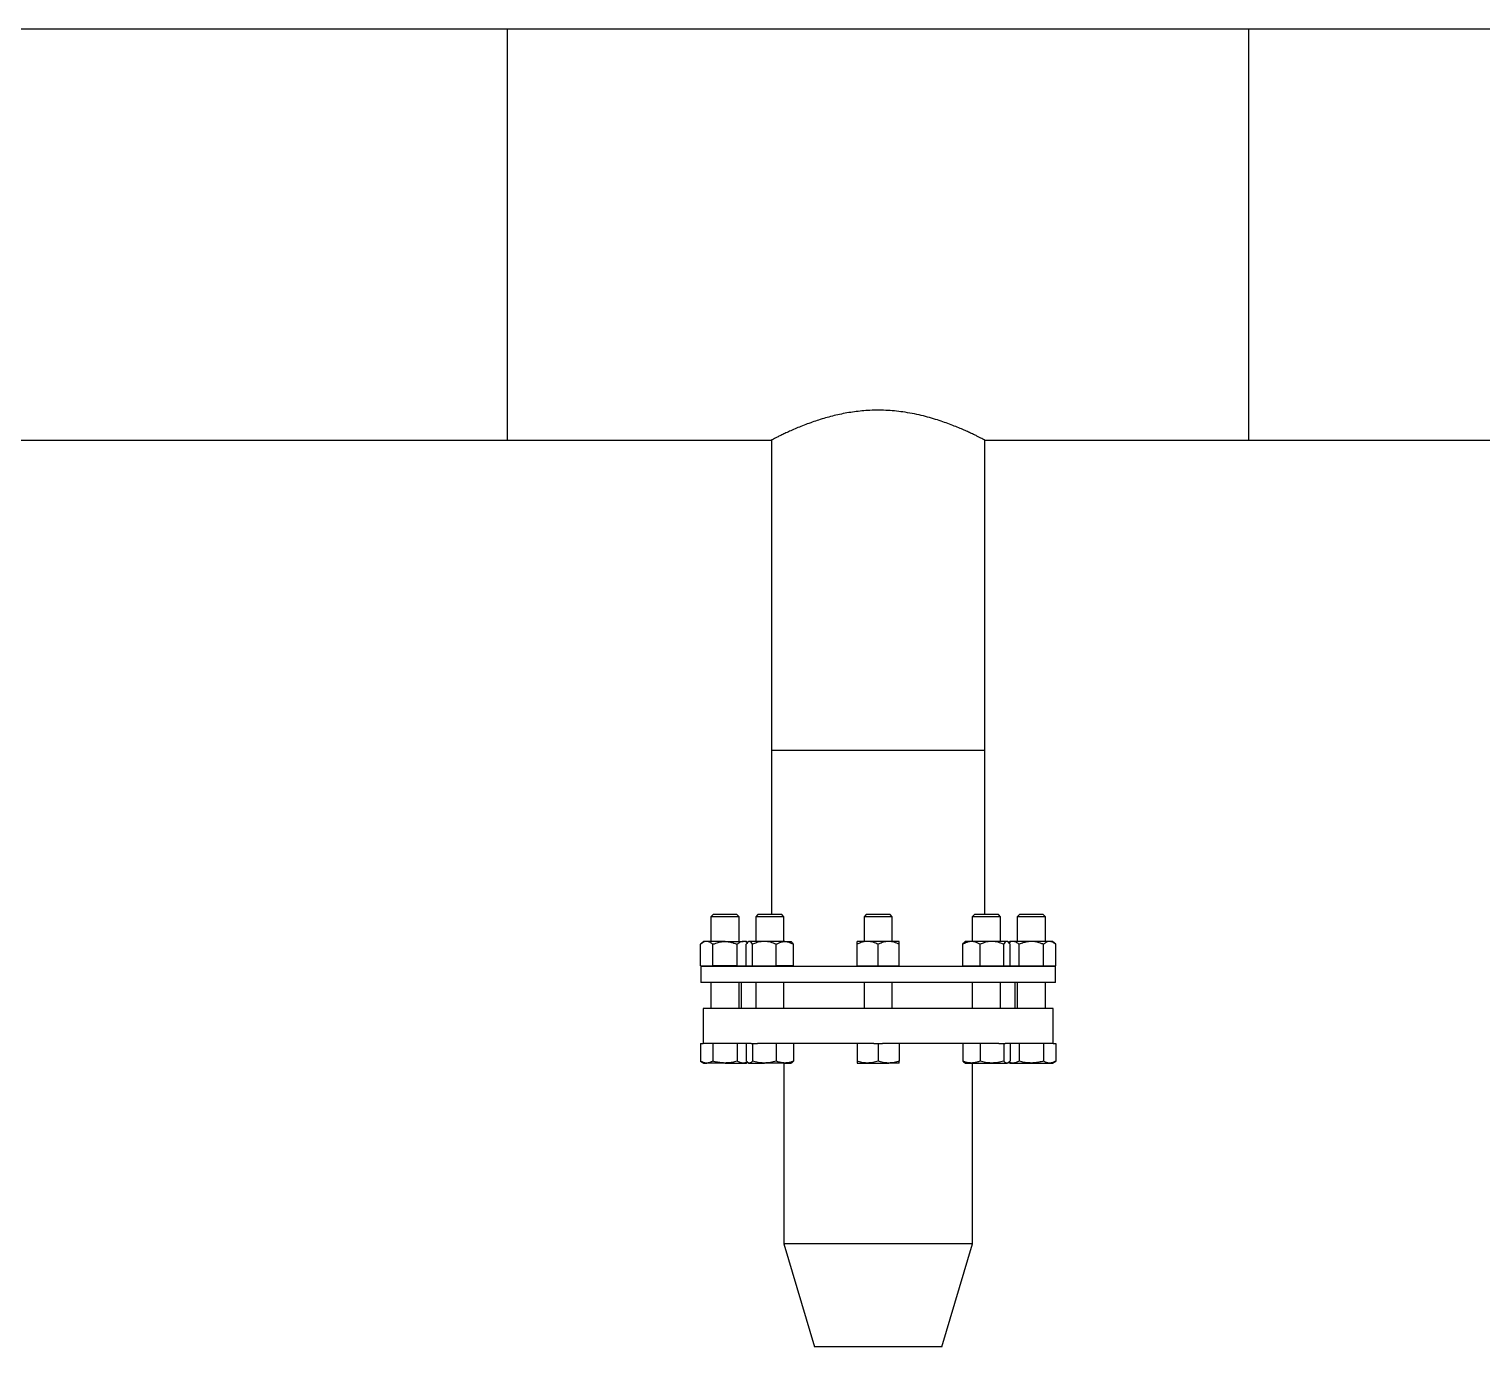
# Model space of a CAD drawing. Header units: inches. Extents: x 0.9 to 37.1, y -8.4 to 11.7.
# Drawn here: x 9.2395 to 9.7089, y 11.1412 to 11.567 of the extents above; entities that cross this region are included whole.
import ezdxf

# ---------------------------------------------------------------- set-up
doc = ezdxf.new("R2010")
doc.units = ezdxf.units.IN
doc.header["$MEASUREMENT"] = 0

msp = doc.modelspace()

# ---------------------------------------------------------------- linework, layer by layer
at = {"color": 7, "linetype": 'Continuous', "lineweight": 25}
for p, q in [((9.39403, 11.56697), (9.16903, 11.56697)), ((9.63362, 11.56697), (9.39403, 11.56697)), ((9.39403, 11.43416), (9.39403, 11.56697)), ((9.85862, 11.56697), (9.63362, 11.56697)), ((9.63362, 11.43416), (9.63362, 11.56697)), ((9.16903, 11.43416), (9.39403, 11.43416)), ((9.39403, 11.43416), (9.47935, 11.43416)), ((9.47932, 11.43417), (9.47932, 11.3339)), ((9.5483, 11.43416), (9.63362, 11.43416)), ((9.54833, 11.3339), (9.54833, 11.43417)), ((9.63362, 11.43416), (9.85862, 11.43416)), ((9.47932, 11.3339), (9.47932, 11.28088)), ((9.54833, 11.3339), (9.47932, 11.3339)), ((9.54833, 11.28088), (9.54833, 11.3339)), ((9.46048, 11.28088), (9.45979, 11.28019)), ((9.45979, 11.28019), (9.45979, 11.27219)), ((9.46435, 11.28019), (9.45979, 11.28019)), ((9.46435, 11.28088), (9.46048, 11.28088)), ((9.46821, 11.28088), (9.46435, 11.28088)), ((9.4689, 11.28019), (9.46435, 11.28019)), ((9.4689, 11.28019), (9.46821, 11.28088)), ((9.4689, 11.27219), (9.4689, 11.28019)), ((9.47497, 11.28088), (9.47428, 11.28019)), ((9.47428, 11.28019), (9.47428, 11.27219)), ((9.48206, 11.28019), (9.47428, 11.28019)), ((9.48157, 11.28088), (9.47497, 11.28088)), ((9.48271, 11.28088), (9.48157, 11.28088)), ((9.48339, 11.28019), (9.48206, 11.28019)), ((9.48339, 11.28019), (9.48271, 11.28088)), ((9.48339, 11.27219), (9.48339, 11.28019)), ((9.50996, 11.28088), (9.50927, 11.28019)), ((9.50927, 11.28019), (9.50927, 11.27219)), ((9.51838, 11.28019), (9.50927, 11.28019)), ((9.51769, 11.28088), (9.50996, 11.28088)), ((9.51838, 11.28019), (9.51769, 11.28088)), ((9.51838, 11.27219), (9.51838, 11.28019)), ((9.54494, 11.28088), (9.54425, 11.28019)), ((9.54425, 11.28019), (9.54425, 11.27219)), ((9.55337, 11.28019), (9.54425, 11.28019)), ((9.55268, 11.28088), (9.54494, 11.28088)), ((9.55337, 11.28019), (9.55268, 11.28088)), ((9.55337, 11.27219), (9.55337, 11.28019)), ((9.55944, 11.28088), (9.55875, 11.28019)), ((9.55875, 11.28019), (9.55875, 11.27219)), ((9.56786, 11.28019), (9.55875, 11.28019)), ((9.56717, 11.28088), (9.55944, 11.28088)), ((9.56786, 11.28019), (9.56717, 11.28088)), ((9.56786, 11.27219), (9.56786, 11.28019)), ((9.45751, 11.27219), (9.45646, 11.27128)), ((9.45646, 11.26427), (9.45646, 11.27128)), ((9.45843, 11.27219), (9.45751, 11.27219)), ((9.46435, 11.27219), (9.45843, 11.27219)), ((9.4604, 11.26427), (9.4604, 11.27128)), ((9.46435, 11.27219), (9.47026, 11.27219)), ((9.46829, 11.26427), (9.46829, 11.27128)), ((9.47118, 11.27219), (9.47026, 11.27219)), ((9.47162, 11.27181), (9.47118, 11.27219)), ((9.47122, 11.26427), (9.47122, 11.27128)), ((9.472, 11.27219), (9.47176, 11.27198)), ((9.47224, 11.27219), (9.472, 11.27219)), ((9.47707, 11.27219), (9.47224, 11.27219)), ((9.47326, 11.26427), (9.47326, 11.27128)), ((9.48367, 11.27219), (9.47707, 11.27219)), ((9.48088, 11.26427), (9.48088, 11.27128)), ((9.48367, 11.27219), (9.48567, 11.27219)), ((9.48592, 11.27198), (9.48567, 11.27219)), ((9.48646, 11.26427), (9.48646, 11.27128)), ((9.51041, 11.27219), (9.50699, 11.27219)), ((9.50699, 11.26427), (9.50699, 11.27128)), ((9.51724, 11.27219), (9.51041, 11.27219)), ((9.51382, 11.26427), (9.51382, 11.27128)), ((9.52066, 11.27219), (9.51724, 11.27219)), ((9.52066, 11.26427), (9.52066, 11.27128)), ((9.54119, 11.26427), (9.54119, 11.27128)), ((9.54198, 11.27219), (9.54172, 11.27197)), ((9.54398, 11.27219), (9.54198, 11.27219)), ((9.55058, 11.27219), (9.54398, 11.27219)), ((9.54677, 11.26427), (9.54677, 11.27128)), ((9.55541, 11.27219), (9.55058, 11.27219)), ((9.55439, 11.26427), (9.55439, 11.27128)), ((9.55565, 11.27219), (9.55541, 11.27219)), ((9.5559, 11.27197), (9.55565, 11.27219)), ((9.55647, 11.27219), (9.55603, 11.27181)), ((9.55643, 11.26427), (9.55643, 11.27128)), ((9.55739, 11.27219), (9.55647, 11.27219)), ((9.5633, 11.27219), (9.55739, 11.27219)), ((9.55936, 11.26427), (9.55936, 11.27128)), ((9.56922, 11.27219), (9.5633, 11.27219)), ((9.56725, 11.26427), (9.56725, 11.27128)), ((9.57014, 11.27219), (9.56922, 11.27219)), ((9.57119, 11.27128), (9.57014, 11.27219)), ((9.57119, 11.26427), (9.57119, 11.27128)), ((9.45646, 11.26427), (9.45843, 11.26427)), ((9.45653, 11.26411), (9.45653, 11.2589)), ((9.57112, 11.26411), (9.45653, 11.26411)), ((9.45751, 11.26427), (9.45751, 11.26411)), ((9.45843, 11.26427), (9.4604, 11.26427)), ((9.46435, 11.26427), (9.4604, 11.26427)), ((9.46829, 11.26427), (9.46435, 11.26427)), ((9.46829, 11.26427), (9.47026, 11.26427)), ((9.47026, 11.26427), (9.47122, 11.26427)), ((9.47118, 11.26411), (9.47118, 11.26427)), ((9.47122, 11.26427), (9.47224, 11.26427)), ((9.472, 11.26427), (9.472, 11.26411)), ((9.47224, 11.26427), (9.47326, 11.26427)), ((9.47326, 11.26427), (9.47707, 11.26427)), ((9.47707, 11.26427), (9.48088, 11.26427)), ((9.48367, 11.26427), (9.48088, 11.26427)), ((9.48646, 11.26427), (9.48367, 11.26427)), ((9.48567, 11.26411), (9.48567, 11.26427)), ((9.50699, 11.26427), (9.50699, 11.26411)), ((9.50699, 11.26427), (9.51041, 11.26427)), ((9.51041, 11.26427), (9.51382, 11.26427)), ((9.51382, 11.26427), (9.51724, 11.26427)), ((9.51724, 11.26427), (9.52066, 11.26427)), ((9.52066, 11.26411), (9.52066, 11.26427)), ((9.54119, 11.26427), (9.54398, 11.26427)), ((9.54198, 11.26427), (9.54198, 11.26411)), ((9.54398, 11.26427), (9.54677, 11.26427)), ((9.54677, 11.26427), (9.55058, 11.26427)), ((9.55058, 11.26427), (9.55439, 11.26427)), ((9.55439, 11.26427), (9.55541, 11.26427)), ((9.55541, 11.26427), (9.55643, 11.26427)), ((9.55565, 11.26411), (9.55565, 11.26427)), ((9.55643, 11.26427), (9.55739, 11.26427)), ((9.55647, 11.26427), (9.55647, 11.26411)), ((9.55739, 11.26427), (9.55936, 11.26427)), ((9.55936, 11.26427), (9.5633, 11.26427)), ((9.5633, 11.26427), (9.56725, 11.26427)), ((9.56725, 11.26427), (9.56922, 11.26427)), ((9.56922, 11.26427), (9.57119, 11.26427)), ((9.57014, 11.26411), (9.57014, 11.26427)), ((9.57112, 11.2589), (9.57112, 11.26411)), ((9.57112, 11.2589), (9.45653, 11.2589)), ((9.45979, 11.2589), (9.45979, 11.25057)), ((9.4689, 11.25057), (9.4689, 11.2589)), ((9.46955, 11.2589), (9.46955, 11.25057)), ((9.47428, 11.2589), (9.47428, 11.25057)), ((9.48339, 11.25057), (9.48339, 11.2589)), ((9.50927, 11.2589), (9.50927, 11.25057)), ((9.51838, 11.25057), (9.51838, 11.2589)), ((9.54425, 11.2589), (9.54425, 11.25057)), ((9.55337, 11.25057), (9.55337, 11.2589)), ((9.5581, 11.25057), (9.5581, 11.2589)), ((9.55875, 11.2589), (9.55875, 11.25057)), ((9.56786, 11.25057), (9.56786, 11.2589)), ((9.45726, 11.25057), (9.45726, 11.23921)), ((9.56608, 11.25057), (9.45726, 11.25057)), ((9.57039, 11.25057), (9.56608, 11.25057)), ((9.57039, 11.23921), (9.57039, 11.25057)), ((9.45646, 11.23921), (9.45646, 11.23353)), ((9.45646, 11.23921), (9.45728, 11.23921)), ((9.47283, 11.23921), (9.45728, 11.23921)), ((9.4604, 11.23921), (9.4604, 11.23353)), ((9.46829, 11.23921), (9.46829, 11.23353)), ((9.47122, 11.23921), (9.47122, 11.23353)), ((9.47283, 11.23921), (9.47326, 11.23921)), ((9.47326, 11.23921), (9.47326, 11.23353)), ((9.47326, 11.23921), (9.47485, 11.23921)), ((9.51239, 11.23921), (9.47485, 11.23921)), ((9.48088, 11.23921), (9.48088, 11.23353)), ((9.48646, 11.23921), (9.48646, 11.23353)), ((9.50699, 11.23921), (9.50699, 11.23353)), ((9.51239, 11.23921), (9.51382, 11.23921)), ((9.51382, 11.23921), (9.51382, 11.23353)), ((9.51382, 11.23921), (9.51526, 11.23921)), ((9.5528, 11.23921), (9.51526, 11.23921)), ((9.52066, 11.23921), (9.52066, 11.23353)), ((9.54119, 11.23921), (9.54119, 11.23353)), ((9.54677, 11.23921), (9.54677, 11.23353)), ((9.5528, 11.23921), (9.55439, 11.23921)), ((9.55439, 11.23921), (9.55439, 11.23353)), ((9.55439, 11.23921), (9.55482, 11.23921)), ((9.56608, 11.23921), (9.55482, 11.23921)), ((9.55643, 11.23921), (9.55643, 11.23353)), ((9.55936, 11.23921), (9.55936, 11.23353)), ((9.57037, 11.23921), (9.56608, 11.23921)), ((9.56725, 11.23921), (9.56725, 11.23353)), ((9.57037, 11.23921), (9.57119, 11.23921)), ((9.57119, 11.23921), (9.57119, 11.23353)), ((9.45646, 11.23353), (9.45751, 11.23292)), ((9.47118, 11.23292), (9.47161, 11.23317)), ((9.47176, 11.23306), (9.472, 11.23292)), ((9.48567, 11.23292), (9.48592, 11.23306)), ((9.54173, 11.23306), (9.54198, 11.23292)), ((9.55565, 11.23292), (9.55589, 11.23306)), ((9.55603, 11.23317), (9.55647, 11.23292)), ((9.57014, 11.23292), (9.57119, 11.23353)), ((9.45751, 11.23292), (9.45843, 11.23292)), ((9.46435, 11.23292), (9.45843, 11.23292)), ((9.46435, 11.23292), (9.47026, 11.23292)), ((9.47026, 11.23292), (9.47118, 11.23292)), ((9.472, 11.23292), (9.47224, 11.23292)), ((9.47224, 11.23292), (9.47707, 11.23292)), ((9.48367, 11.23292), (9.47707, 11.23292)), ((9.48336, 11.23292), (9.48336, 11.17452)), ((9.48367, 11.23292), (9.48567, 11.23292)), ((9.50699, 11.23292), (9.51041, 11.23292)), ((9.51041, 11.23292), (9.51724, 11.23292)), ((9.52066, 11.23292), (9.51724, 11.23292)), ((9.54198, 11.23292), (9.54398, 11.23292)), ((9.54398, 11.23292), (9.55058, 11.23292)), ((9.54429, 11.17452), (9.54429, 11.23292)), ((9.55058, 11.23292), (9.55541, 11.23292)), ((9.55565, 11.23292), (9.55541, 11.23292)), ((9.55647, 11.23292), (9.55739, 11.23292)), ((9.55739, 11.23292), (9.5633, 11.23292)), ((9.5633, 11.23292), (9.56922, 11.23292)), ((9.56922, 11.23292), (9.57014, 11.23292)), ((9.48336, 11.17452), (9.49324, 11.14119)), ((9.54197, 11.17452), (9.48336, 11.17452)), ((9.53441, 11.14119), (9.54429, 11.17452)), ((9.54429, 11.17452), (9.54197, 11.17452)), ((9.53284, 11.14119), (9.49324, 11.14119)), ((9.53441, 11.14119), (9.53284, 11.14119))]:
    msp.add_line(p, q, dxfattribs=at)
for points, knots in [([(9.5483, 11.43417), (9.5483, 11.43417), (9.54831, 11.43417), (9.54807, 11.4343), (9.54764, 11.43451), (9.54701, 11.43483), (9.5462, 11.43524), (9.5452, 11.43573), (9.54404, 11.43629), (9.5427, 11.43691), (9.54116, 11.43759), (9.53941, 11.43833), (9.53745, 11.43912), (9.53531, 11.43991), (9.53298, 11.4407), (9.53046, 11.44146), (9.52774, 11.44217), (9.52486, 11.44279), (9.52195, 11.44327), (9.51908, 11.44361), (9.51624, 11.4438), (9.51335, 11.44385), (9.51057, 11.44376), (9.50797, 11.44354), (9.50553, 11.44324), (9.50312, 11.44284), (9.50075, 11.44236), (9.49845, 11.44179), (9.4962, 11.44117), (9.49405, 11.44049), (9.49192, 11.43976), (9.48986, 11.43898), (9.48787, 11.43818), (9.48604, 11.4374), (9.48439, 11.43665), (9.48294, 11.43597), (9.4817, 11.43537), (9.48069, 11.43486), (9.47997, 11.43449), (9.47953, 11.43427), (9.47932, 11.43416), (9.47934, 11.43417), (9.47935, 11.43417)], [0, 0, 0, 0, 0.017108, 0.040459, 0.063812, 0.087827, 0.111844, 0.135549, 0.159254, 0.183529, 0.207806, 0.233881, 0.259957, 0.286691, 0.313424, 0.341276, 0.369124, 0.397926, 0.426724, 0.452256, 0.477787, 0.504285, 0.530784, 0.553292, 0.575801, 0.598911, 0.622022, 0.645611, 0.6692, 0.693319, 0.717438, 0.744245, 0.771052, 0.798584, 0.826113, 0.853741, 0.881367, 0.909973, 0.938578, 0.963548, 0.988518, 1, 1, 1, 1]), ([(9.45843, 11.27219), (9.45815, 11.27216), (9.45759, 11.27209), (9.45694, 11.27168), (9.45656, 11.27137), (9.45646, 11.27128)], [0, 0, 0, 0, 0.406045, 0.826762, 1, 1, 1, 1]), ([(9.4604, 11.27128), (9.46009, 11.27152), (9.45947, 11.27201), (9.45879, 11.27219), (9.45844, 11.27219), (9.45843, 11.27219)], [0, 0, 0, 0, 0.484195, 0.986027, 1, 1, 1, 1]), ([(9.4604, 11.27128), (9.46073, 11.27141), (9.46152, 11.27173), (9.46284, 11.2721), (9.46384, 11.27216), (9.46435, 11.27219)], [0, 0, 0, 0, 0.265471, 0.628079, 1, 1, 1, 1]), ([(9.46435, 11.27219), (9.46444, 11.27219), (9.46503, 11.27218), (9.46613, 11.27203), (9.46735, 11.27167), (9.46806, 11.27138), (9.46829, 11.27128)], [0, 0, 0, 0, 0.066254, 0.434887, 0.81404, 1, 1, 1, 1]), ([(9.47026, 11.27219), (9.46999, 11.27216), (9.46943, 11.27209), (9.46877, 11.27168), (9.4684, 11.27137), (9.46829, 11.27128)], [0, 0, 0, 0, 0.406045, 0.826762, 1, 1, 1, 1]), ([(9.47156, 11.27174), (9.47148, 11.27181), (9.47107, 11.2721), (9.47062, 11.27219), (9.47027, 11.27219), (9.47026, 11.27219)], [0, 0, 0, 0, 0.20723, 0.978525, 1, 1, 1, 1]), ([(9.47224, 11.27219), (9.47209, 11.27216), (9.4718, 11.27209), (9.47147, 11.27168), (9.47127, 11.27137), (9.47122, 11.27128)], [0, 0, 0, 0, 0.406045, 0.826762, 1, 1, 1, 1]), ([(9.47326, 11.27128), (9.4731, 11.27152), (9.47278, 11.27201), (9.47242, 11.27219), (9.47224, 11.27219), (9.47224, 11.27219)], [0, 0, 0, 0, 0.484195, 0.986027, 1, 1, 1, 1]), ([(9.47707, 11.27219), (9.47654, 11.27216), (9.47545, 11.27209), (9.47419, 11.27168), (9.47347, 11.27137), (9.47326, 11.27128)], [0, 0, 0, 0, 0.406045, 0.826762, 1, 1, 1, 1]), ([(9.48088, 11.27128), (9.48029, 11.27152), (9.47908, 11.27201), (9.47776, 11.27219), (9.47709, 11.27219), (9.47707, 11.27219)], [0, 0, 0, 0, 0.484195, 0.986027, 1, 1, 1, 1]), ([(9.48088, 11.27128), (9.48112, 11.27141), (9.48167, 11.27173), (9.48261, 11.2721), (9.48331, 11.27216), (9.48367, 11.27219)], [0, 0, 0, 0, 0.2654708, 0.6280788, 1, 1, 1, 1]), ([(9.48367, 11.27219), (9.48373, 11.27219), (9.48415, 11.27218), (9.48493, 11.27203), (9.48579, 11.27167), (9.48629, 11.27138), (9.48646, 11.27128)], [0, 0, 0, 0, 0.066254, 0.434887, 0.81404, 1, 1, 1, 1]), ([(9.48591, 11.27197), (9.48604, 11.27184), (9.48623, 11.27166), (9.4864, 11.27137), (9.48646, 11.27128)], [0, 0, 0, 0, 0.6830932, 1, 1, 1, 1]), ([(9.51041, 11.27219), (9.50993, 11.27216), (9.50896, 11.27209), (9.50782, 11.27168), (9.50718, 11.27137), (9.50699, 11.27128)], [0, 0, 0, 0, 0.4060447, 0.8267624, 1, 1, 1, 1]), ([(9.50699, 11.27128), (9.50699, 11.27141), (9.50699, 11.27173), (9.50699, 11.2721), (9.50699, 11.27216), (9.50699, 11.27219)], [0, 0, 0, 0, 0.265471, 0.628079, 1, 1, 1, 1]), ([(9.51382, 11.27128), (9.51329, 11.27152), (9.51221, 11.27201), (9.51103, 11.27219), (9.51042, 11.27219), (9.51041, 11.27219)], [0, 0, 0, 0, 0.484195, 0.986027, 1, 1, 1, 1]), ([(9.51724, 11.27219), (9.51676, 11.27216), (9.51579, 11.27209), (9.51466, 11.27168), (9.51401, 11.27137), (9.51382, 11.27128)], [0, 0, 0, 0, 0.406045, 0.826762, 1, 1, 1, 1]), ([(9.52066, 11.27128), (9.52013, 11.27152), (9.51905, 11.27201), (9.51786, 11.27219), (9.51726, 11.27219), (9.51724, 11.27219)], [0, 0, 0, 0, 0.484195, 0.986027, 1, 1, 1, 1]), ([(9.52066, 11.27128), (9.52066, 11.27141), (9.52066, 11.27173), (9.52066, 11.2721), (9.52066, 11.27216), (9.52066, 11.27219)], [0, 0, 0, 0, 0.265471, 0.628079, 1, 1, 1, 1]), ([(9.54398, 11.27219), (9.54392, 11.27219), (9.5435, 11.27218), (9.54272, 11.27203), (9.54186, 11.27167), (9.54136, 11.27138), (9.54119, 11.27128)], [0, 0, 0, 0, 0.066254, 0.434887, 0.81404, 1, 1, 1, 1]), ([(9.54119, 11.27128), (9.54135, 11.27155), (9.54152, 11.27186), (9.54172, 11.27195), (9.54174, 11.27196)], [0, 0, 0, 0, 0.886662, 1, 1, 1, 1]), ([(9.54677, 11.27128), (9.54653, 11.27141), (9.54597, 11.27173), (9.54504, 11.2721), (9.54434, 11.27216), (9.54398, 11.27219)], [0, 0, 0, 0, 0.265471, 0.628079, 1, 1, 1, 1]), ([(9.55058, 11.27219), (9.55005, 11.27216), (9.54896, 11.27209), (9.5477, 11.27168), (9.54698, 11.27137), (9.54677, 11.27128)], [0, 0, 0, 0, 0.406045, 0.826762, 1, 1, 1, 1]), ([(9.55439, 11.27128), (9.5538, 11.27152), (9.55259, 11.27201), (9.55127, 11.27219), (9.5506, 11.27219), (9.55058, 11.27219)], [0, 0, 0, 0, 0.484195, 0.986027, 1, 1, 1, 1]), ([(9.55541, 11.27219), (9.55527, 11.27216), (9.55498, 11.27209), (9.55464, 11.27168), (9.55445, 11.27137), (9.55439, 11.27128)], [0, 0, 0, 0, 0.406045, 0.826762, 1, 1, 1, 1]), ([(9.55643, 11.27128), (9.55627, 11.27152), (9.55595, 11.27201), (9.5556, 11.27219), (9.55542, 11.27219), (9.55541, 11.27219)], [0, 0, 0, 0, 0.4841952, 0.9860274, 1, 1, 1, 1]), ([(9.55739, 11.27219), (9.55711, 11.27216), (9.55666, 11.27212), (9.55624, 11.27185), (9.55609, 11.27174)], [0, 0, 0, 0, 0.624255, 1, 1, 1, 1]), ([(9.55936, 11.27128), (9.55905, 11.27152), (9.55843, 11.27201), (9.55775, 11.27219), (9.5574, 11.27219), (9.55739, 11.27219)], [0, 0, 0, 0, 0.484195, 0.986027, 1, 1, 1, 1]), ([(9.5633, 11.27219), (9.56321, 11.27219), (9.56262, 11.27218), (9.56152, 11.27203), (9.5603, 11.27167), (9.55959, 11.27138), (9.55936, 11.27128)], [0, 0, 0, 0, 0.066254, 0.434887, 0.81404, 1, 1, 1, 1]), ([(9.56725, 11.27128), (9.56692, 11.27141), (9.56612, 11.27173), (9.56481, 11.2721), (9.56381, 11.27216), (9.5633, 11.27219)], [0, 0, 0, 0, 0.265471, 0.628079, 1, 1, 1, 1]), ([(9.56922, 11.27219), (9.56895, 11.27216), (9.56838, 11.27209), (9.56773, 11.27168), (9.56736, 11.27137), (9.56725, 11.27128)], [0, 0, 0, 0, 0.4060447, 0.8267624, 1, 1, 1, 1]), ([(9.57119, 11.27128), (9.57089, 11.27152), (9.57026, 11.27201), (9.56958, 11.27219), (9.56923, 11.27219), (9.56922, 11.27219)], [0, 0, 0, 0, 0.4841952, 0.9860274, 1, 1, 1, 1]), ([(9.45843, 11.23292), (9.45838, 11.23292), (9.45803, 11.23292), (9.45736, 11.23306), (9.45676, 11.23337), (9.45646, 11.23353)], [0, 0, 0, 0, 0.0701057, 0.5307925, 1, 1, 1, 1]), ([(9.4604, 11.23353), (9.46008, 11.23336), (9.45943, 11.23301), (9.45876, 11.23295), (9.45843, 11.23292)], [0, 0, 0, 0, 0.495458, 1, 1, 1, 1]), ([(9.46435, 11.23292), (9.46403, 11.23293), (9.46321, 11.23295), (9.46188, 11.23314), (9.4609, 11.2334), (9.4604, 11.23353)], [0, 0, 0, 0, 0.235215, 0.615467, 1, 1, 1, 1]), ([(9.46829, 11.23353), (9.46801, 11.23345), (9.46724, 11.23324), (9.46592, 11.23298), (9.46487, 11.23294), (9.46435, 11.23292)], [0, 0, 0, 0, 0.215282, 0.605071, 1, 1, 1, 1]), ([(9.47026, 11.23292), (9.47022, 11.23292), (9.46986, 11.23292), (9.46919, 11.23306), (9.46859, 11.23337), (9.46829, 11.23353)], [0, 0, 0, 0, 0.070106, 0.530793, 1, 1, 1, 1]), ([(9.47156, 11.23322), (9.47146, 11.23317), (9.47104, 11.23296), (9.4706, 11.23294), (9.47026, 11.23292)], [0, 0, 0, 0, 0.228148, 1, 1, 1, 1]), ([(9.47224, 11.23292), (9.47221, 11.23292), (9.47203, 11.23292), (9.47168, 11.23306), (9.47137, 11.23337), (9.47122, 11.23353)], [0, 0, 0, 0, 0.070106, 0.530793, 1, 1, 1, 1]), ([(9.47326, 11.23353), (9.47309, 11.23336), (9.47276, 11.23301), (9.47241, 11.23295), (9.47224, 11.23292)], [0, 0, 0, 0, 0.495458, 1, 1, 1, 1]), ([(9.47707, 11.23292), (9.47698, 11.23292), (9.47629, 11.23292), (9.475, 11.23306), (9.47384, 11.23337), (9.47326, 11.23353)], [0, 0, 0, 0, 0.070106, 0.530793, 1, 1, 1, 1]), ([(9.48088, 11.23353), (9.48026, 11.23336), (9.47901, 11.23301), (9.47772, 11.23295), (9.47707, 11.23292)], [0, 0, 0, 0, 0.495458, 1, 1, 1, 1]), ([(9.48367, 11.23292), (9.48345, 11.23293), (9.48287, 11.23295), (9.48193, 11.23314), (9.48123, 11.2334), (9.48088, 11.23353)], [0, 0, 0, 0, 0.235215, 0.615467, 1, 1, 1, 1]), ([(9.48646, 11.23353), (9.48626, 11.23345), (9.48571, 11.23324), (9.48478, 11.23298), (9.48404, 11.23294), (9.48367, 11.23292)], [0, 0, 0, 0, 0.215282, 0.605071, 1, 1, 1, 1]), ([(9.48591, 11.23307), (9.48594, 11.23308), (9.48612, 11.23315), (9.4863, 11.23335), (9.48646, 11.23353)], [0, 0, 0, 0, 0.131948, 1, 1, 1, 1]), ([(9.51041, 11.23292), (9.51033, 11.23292), (9.50971, 11.23292), (9.50856, 11.23306), (9.50752, 11.23337), (9.50699, 11.23353)], [0, 0, 0, 0, 0.070106, 0.530793, 1, 1, 1, 1]), ([(9.50699, 11.23353), (9.50699, 11.2334), (9.50699, 11.23314), (9.50699, 11.23295), (9.50699, 11.23293), (9.50699, 11.23292)], [0, 0, 0, 0, 0.380593, 0.764784, 1, 1, 1, 1]), ([(9.51382, 11.23353), (9.51327, 11.23336), (9.51215, 11.23301), (9.51099, 11.23295), (9.51041, 11.23292)], [0, 0, 0, 0, 0.495458, 1, 1, 1, 1]), ([(9.51724, 11.23292), (9.51716, 11.23292), (9.51655, 11.23292), (9.51539, 11.23306), (9.51435, 11.23337), (9.51382, 11.23353)], [0, 0, 0, 0, 0.070106, 0.530793, 1, 1, 1, 1]), ([(9.52066, 11.23353), (9.5201, 11.23336), (9.51898, 11.23301), (9.51783, 11.23295), (9.51724, 11.23292)], [0, 0, 0, 0, 0.495458, 1, 1, 1, 1]), ([(9.52066, 11.23292), (9.52066, 11.23293), (9.52066, 11.23295), (9.52066, 11.23314), (9.52066, 11.2334), (9.52066, 11.23353)], [0, 0, 0, 0, 0.235215, 0.615467, 1, 1, 1, 1]), ([(9.54398, 11.23292), (9.54361, 11.23294), (9.54287, 11.23298), (9.54194, 11.23324), (9.54139, 11.23345), (9.54119, 11.23353)], [0, 0, 0, 0, 0.389448, 0.784719, 1, 1, 1, 1]), ([(9.54119, 11.23353), (9.54136, 11.23334), (9.54154, 11.23313), (9.54172, 11.23307), (9.54174, 11.23307)], [0, 0, 0, 0, 0.916236, 1, 1, 1, 1]), ([(9.54677, 11.23353), (9.54642, 11.2334), (9.54572, 11.23314), (9.54479, 11.23295), (9.5442, 11.23293), (9.54398, 11.23292)], [0, 0, 0, 0, 0.380593, 0.764784, 1, 1, 1, 1]), ([(9.55058, 11.23292), (9.55049, 11.23292), (9.54981, 11.23292), (9.54852, 11.23306), (9.54736, 11.23337), (9.54677, 11.23353)], [0, 0, 0, 0, 0.070106, 0.530793, 1, 1, 1, 1]), ([(9.55439, 11.23353), (9.55377, 11.23336), (9.55252, 11.23301), (9.55123, 11.23295), (9.55058, 11.23292)], [0, 0, 0, 0, 0.495458, 1, 1, 1, 1]), ([(9.55541, 11.23292), (9.55539, 11.23292), (9.5552, 11.23292), (9.55486, 11.23306), (9.55455, 11.23337), (9.55439, 11.23353)], [0, 0, 0, 0, 0.070106, 0.530793, 1, 1, 1, 1]), ([(9.55643, 11.23353), (9.55627, 11.23336), (9.55593, 11.23301), (9.55559, 11.23295), (9.55541, 11.23292)], [0, 0, 0, 0, 0.495458, 1, 1, 1, 1]), ([(9.55739, 11.23292), (9.55734, 11.23292), (9.55699, 11.23292), (9.55654, 11.23299), (9.55616, 11.23318), (9.55608, 11.23322)], [0, 0, 0, 0, 0.106696, 0.807831, 1, 1, 1, 1]), ([(9.55936, 11.23353), (9.55904, 11.23336), (9.55839, 11.23301), (9.55772, 11.23295), (9.55739, 11.23292)], [0, 0, 0, 0, 0.495458, 1, 1, 1, 1]), ([(9.5633, 11.23292), (9.56278, 11.23294), (9.56174, 11.23298), (9.56042, 11.23324), (9.55964, 11.23345), (9.55936, 11.23353)], [0, 0, 0, 0, 0.389448, 0.784719, 1, 1, 1, 1]), ([(9.56725, 11.23353), (9.56676, 11.2334), (9.56577, 11.23314), (9.56444, 11.23295), (9.56362, 11.23293), (9.5633, 11.23292)], [0, 0, 0, 0, 0.380593, 0.764784, 1, 1, 1, 1]), ([(9.56922, 11.23292), (9.56917, 11.23292), (9.56882, 11.23292), (9.56815, 11.23306), (9.56755, 11.23337), (9.56725, 11.23353)], [0, 0, 0, 0, 0.070106, 0.530793, 1, 1, 1, 1]), ([(9.57119, 11.23353), (9.57087, 11.23336), (9.57023, 11.23301), (9.56956, 11.23295), (9.56922, 11.23292)], [0, 0, 0, 0, 0.495458, 1, 1, 1, 1])]:
    msp.add_open_spline(points, degree=3, knots=knots, dxfattribs=at)

doc.saveas('drawing.dxf')
